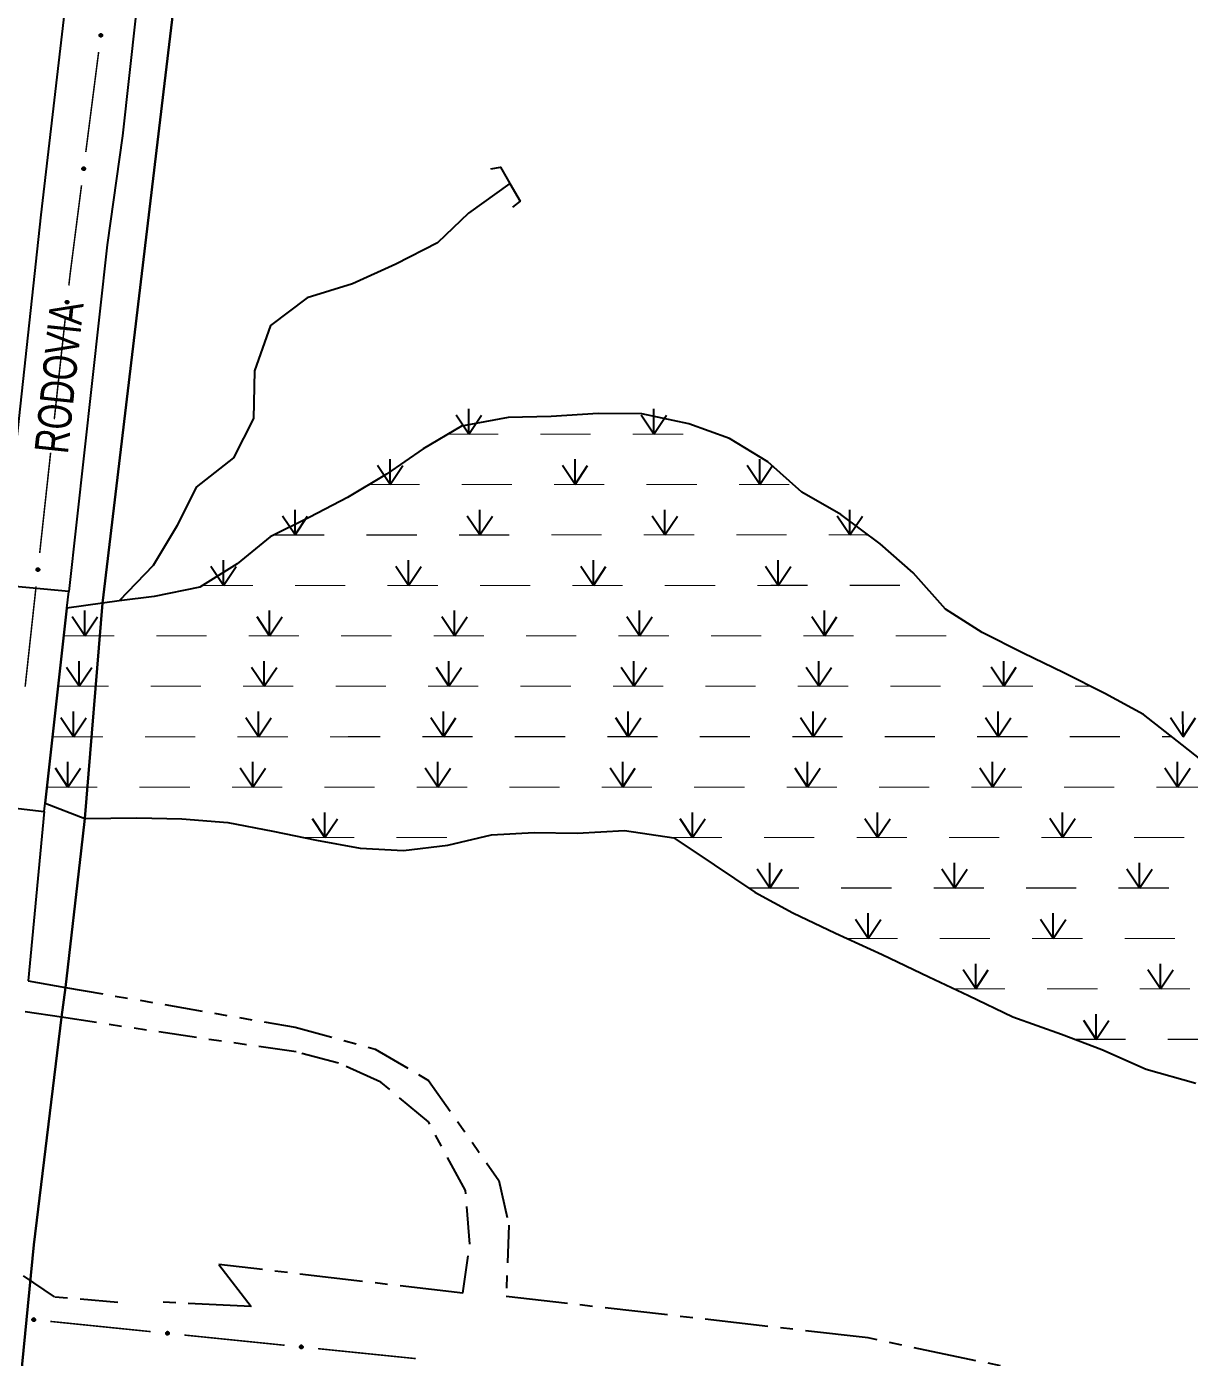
# Model space of a CAD drawing. Extents: x 200604 to 201918, y 4843538 to 4845237.
# Drawn here: x 200835.3 to 200973.6, y 4843894 to 4844052.3 of the extents above; entities that cross this region are included whole.
import ezdxf

# ---------------------------------------------------------------- set-up
doc = ezdxf.new("R2010")
doc.units = 0
doc.header["$LTSCALE"] = 1.5
doc.header["$MEASUREMENT"] = 0
for name, pattern in [('TRACO_00', [10, -10]), ('TRACO_13', [8, 5, -1, 1, -1]), ('TRACO_25', [8, 3, -1, 1, -1, 1, -1])]:
    doc.linetypes.add(name, pattern=pattern)
for name, color, linetype in [('CD_MALHA_LOTES', 7, 'CONTINUOUS'), ('HD-ALAGADO-BREJO', 170, 'CONTINUOUS'), ('HD-CURSO-PERENE', 170, 'CONTINUOUS'), ('RU-QUADRA', 210, 'CONTINUOUS'), ('SV-EIXO-ROD-ESTR', 7, 'CONTINUOUS'), ('SV-EIXO-RUA-N-PAV', 6, 'CONTINUOUS'), ('SV-PONTE-BUEIRO', 251, 'CONTINUOUS'), ('SV-ROD-ESTADUAIS', 20, 'CONTINUOUS'), ('SV-RUA-NAO-PAV', 7, 'CONTINUOUS'), ('SV-TXT-ROD-EST', 7, 'CONTINUOUS')]:
    doc.layers.add(name, color=color, linetype=linetype)
doc.styles.add('ARIAL', font='ARIAL.SHX')

# ---------------------------------------------------------------- blocks, each defined once
blk = doc.blocks.new('*X5')
at = {"layer": 'HD-ALAGADO-BREJO'}
for points in [[(200887.894893, 4844003.849247), (200887.894654, 4844006.849247)], [(200909.894893, 4844003.850998), (200909.894654, 4844006.850998)], [(200887.894893, 4844003.849247), (200886.394714, 4844006.099127)], [(200887.894893, 4844003.849247), (200889.394714, 4844006.099366)], [(200909.894893, 4844003.850998), (200908.394714, 4844006.100878)], [(200909.894893, 4844003.850998), (200911.394714, 4844006.101117)], [(200878.523741, 4843997.84908), (200878.52355, 4844000.84908)], [(200900.523741, 4843997.850483), (200900.52355, 4844000.850483)], [(200922.523741, 4843997.851885), (200922.52355, 4844000.851885)], [(200878.523741, 4843997.84908), (200877.023598, 4844000.098985)], [(200878.523741, 4843997.84908), (200880.023598, 4844000.099176)], [(200900.523741, 4843997.850483), (200899.023598, 4844000.100387)], [(200900.523741, 4843997.850483), (200902.023598, 4844000.100579)], [(200922.523741, 4843997.851885), (200921.023598, 4844000.10179)], [(200922.523741, 4843997.851885), (200924.023598, 4844000.101981)], [(200867.211306, 4843991.84891), (200865.711184, 4843994.098829)], [(200867.211306, 4843991.84891), (200867.211143, 4843994.84891)], [(200867.211306, 4843991.84891), (200868.711184, 4843994.098991)], [(200889.211306, 4843991.850101), (200887.711184, 4843994.10002)], [(200889.211306, 4843991.850101), (200889.211143, 4843994.850101)], [(200889.211306, 4843991.850101), (200890.711184, 4843994.100182)], [(200911.211306, 4843991.851292), (200909.711184, 4843994.10121)], [(200911.211306, 4843991.851292), (200911.211143, 4843994.851292)], [(200911.211306, 4843991.851292), (200912.711184, 4843994.101373)], [(200933.211306, 4843991.852482), (200931.711184, 4843994.102401)], [(200933.211306, 4843991.852482), (200933.211143, 4843994.852482)], [(200933.211306, 4843991.852482), (200934.711184, 4843994.102563)], [(200858.708425, 4843985.84878), (200857.208314, 4843988.098706)], [(200858.708425, 4843985.84878), (200858.708277, 4843988.84878)], [(200858.708425, 4843985.84878), (200860.208314, 4843988.098854)], [(200880.708425, 4843985.849864), (200879.208314, 4843988.099791)], [(200880.708425, 4843985.849864), (200880.708277, 4843988.849864)], [(200880.708425, 4843985.849864), (200882.208314, 4843988.099938)], [(200902.708425, 4843985.850949), (200901.208314, 4843988.100875)], [(200902.708425, 4843985.850949), (200902.708277, 4843988.850949)], [(200902.708425, 4843985.850949), (200904.208314, 4843988.101023)], [(200924.708425, 4843985.852033), (200923.208314, 4843988.101959)], [(200924.708425, 4843985.852033), (200924.708277, 4843988.852033)], [(200924.708425, 4843985.852033), (200926.208314, 4843988.102107)], [(200842.193161, 4843979.848568), (200842.19303, 4843982.848568)], [(200864.193161, 4843979.849532), (200864.19303, 4843982.849532)], [(200886.193161, 4843979.850495), (200886.19303, 4843982.850495)], [(200908.193161, 4843979.851459), (200908.19303, 4843982.851459)], [(200930.193161, 4843979.852422), (200930.19303, 4843982.852422)], [(200842.193161, 4843979.848568), (200840.693063, 4843982.098503)], [(200842.193161, 4843979.848568), (200843.693063, 4843982.098634)], [(200864.193161, 4843979.849532), (200862.693063, 4843982.099466)], [(200864.193161, 4843979.849532), (200865.693063, 4843982.099597)], [(200886.193161, 4843979.850495), (200884.693063, 4843982.100429)], [(200886.193161, 4843979.850495), (200887.693063, 4843982.100561)], [(200908.193161, 4843979.851459), (200906.693063, 4843982.101393)], [(200908.193161, 4843979.851459), (200909.693063, 4843982.101524)], [(200930.193161, 4843979.852422), (200928.693063, 4843982.102356)], [(200930.193161, 4843979.852422), (200931.693063, 4843982.102488)], [(200841.528502, 4843973.848523), (200841.528377, 4843976.848523)], [(200863.528502, 4843973.849438), (200863.528377, 4843976.849438)], [(200885.528502, 4843973.850352), (200885.528377, 4843976.850352)], [(200907.528502, 4843973.851267), (200907.528377, 4843976.851267)], [(200929.528502, 4843973.852181), (200929.528377, 4843976.852181)], [(200951.528502, 4843973.853096), (200951.528377, 4843976.853096)], [(200841.528502, 4843973.848523), (200840.028408, 4843976.098461)], [(200841.528502, 4843973.848523), (200843.028408, 4843976.098585)], [(200863.528502, 4843973.849438), (200862.028408, 4843976.099375)], [(200863.528502, 4843973.849438), (200865.028408, 4843976.0995)], [(200885.528502, 4843973.850352), (200884.028408, 4843976.10029)], [(200885.528502, 4843973.850352), (200887.028408, 4843976.100415)], [(200907.528502, 4843973.851267), (200906.028408, 4843976.101204)], [(200907.528502, 4843973.851267), (200909.028408, 4843976.101329)], [(200929.528502, 4843973.852181), (200928.028408, 4843976.102119)], [(200929.528502, 4843973.852181), (200931.028408, 4843976.102244)], [(200951.528502, 4843973.853096), (200950.028408, 4843976.103034)], [(200951.528502, 4843973.853096), (200953.028408, 4843976.103158)], [(200840.863842, 4843967.84848), (200840.863722, 4843970.84848)], [(200862.863842, 4843967.84936), (200862.863722, 4843970.84936)], [(200884.863842, 4843967.85024), (200884.863722, 4843970.85024)], [(200906.863842, 4843967.851121), (200906.863722, 4843970.851121)], [(200928.863842, 4843967.852001), (200928.863722, 4843970.852001)], [(200950.863842, 4843967.852882), (200950.863722, 4843970.852882)], [(200972.863842, 4843967.853762), (200972.863722, 4843970.853762)], [(200840.863842, 4843967.84848), (200839.363752, 4843970.09842)], [(200840.863842, 4843967.84848), (200842.363752, 4843970.09854)], [(200862.863842, 4843967.84936), (200861.363752, 4843970.0993)], [(200862.863842, 4843967.84936), (200864.363752, 4843970.09942)], [(200884.863842, 4843967.85024), (200883.363752, 4843970.10018)], [(200884.863842, 4843967.85024), (200886.363752, 4843970.1003)], [(200906.863842, 4843967.851121), (200905.363752, 4843970.101061)], [(200906.863842, 4843967.851121), (200908.363752, 4843970.101181)], [(200928.863842, 4843967.852001), (200927.363752, 4843970.101941)], [(200928.863842, 4843967.852001), (200930.363752, 4843970.102061)], [(200950.863842, 4843967.852882), (200949.363752, 4843970.102822)], [(200950.863842, 4843967.852882), (200952.363752, 4843970.102942)], [(200972.863842, 4843967.853762), (200971.363752, 4843970.103702)], [(200972.863842, 4843967.853762), (200974.363752, 4843970.103822)], [(200840.199182, 4843961.848436), (200838.699096, 4843964.098378)], [(200840.199182, 4843961.848436), (200840.199067, 4843964.848436)], [(200840.199182, 4843961.848436), (200841.699096, 4843964.098494)], [(200862.199182, 4843961.849285), (200860.699096, 4843964.099227)], [(200862.199182, 4843961.849285), (200862.199067, 4843964.849285)], [(200862.199182, 4843961.849285), (200863.699096, 4843964.099342)], [(200884.199182, 4843961.850133), (200882.699096, 4843964.100075)], [(200884.199182, 4843961.850133), (200884.199067, 4843964.850133)], [(200884.199182, 4843961.850133), (200885.699096, 4843964.100191)], [(200906.199182, 4843961.850981), (200904.699096, 4843964.100923)], [(200906.199182, 4843961.850981), (200906.199067, 4843964.850981)], [(200906.199182, 4843961.850981), (200907.699096, 4843964.101039)], [(200928.199182, 4843961.851829), (200926.699096, 4843964.101772)], [(200928.199182, 4843961.851829), (200928.199067, 4843964.851829)], [(200928.199182, 4843961.851829), (200929.699096, 4843964.101887)], [(200950.199182, 4843961.852678), (200948.699096, 4843964.10262)], [(200950.199182, 4843961.852678), (200950.199067, 4843964.852678)], [(200950.199182, 4843961.852678), (200951.699096, 4843964.102736)], [(200972.199182, 4843961.853526), (200970.699096, 4843964.103468)], [(200972.199182, 4843961.853526), (200972.199067, 4843964.853526)], [(200972.199182, 4843961.853526), (200973.699096, 4843964.103584)], [(200870.775517, 4843955.848858), (200869.275296, 4843958.098711)], [(200870.775517, 4843955.848858), (200870.775223, 4843958.848858)], [(200870.775517, 4843955.848858), (200872.275296, 4843958.099006)], [(200914.517422, 4843955.849175), (200913.017309, 4843958.0991)], [(200914.517422, 4843955.849175), (200914.517272, 4843958.849175)], [(200914.517422, 4843955.849175), (200916.017309, 4843958.09925)], [(200936.517422, 4843955.850277), (200935.017309, 4843958.100202)], [(200936.517422, 4843955.850277), (200936.517272, 4843958.850277)], [(200936.517422, 4843955.850277), (200938.017309, 4843958.100352)], [(200958.517422, 4843955.851379), (200957.017309, 4843958.101304)], [(200958.517422, 4843955.851379), (200958.517272, 4843958.851379)], [(200958.517422, 4843955.851379), (200960.017309, 4843958.101454)], [(200923.686119, 4843949.849232), (200923.685971, 4843952.849232)], [(200945.686119, 4843949.850319), (200945.685971, 4843952.850319)], [(200967.686119, 4843949.851405), (200967.685971, 4843952.851405)], [(200923.686119, 4843949.849232), (200922.186008, 4843952.099158)], [(200923.686119, 4843949.849232), (200925.186008, 4843952.099306)], [(200945.686119, 4843949.850319), (200944.186008, 4843952.100245)], [(200945.686119, 4843949.850319), (200947.186008, 4843952.100393)], [(200967.686119, 4843949.851405), (200966.186008, 4843952.101331)], [(200967.686119, 4843949.851405), (200969.186008, 4843952.10148)], [(200935.416014, 4843943.849313), (200935.415869, 4843946.849313)], [(200957.416014, 4843943.850372), (200957.415869, 4843946.850372)], [(200935.416014, 4843943.849313), (200933.915905, 4843946.099241)], [(200935.416014, 4843943.849313), (200936.915905, 4843946.099386)], [(200957.416014, 4843943.850372), (200955.915905, 4843946.1003)], [(200957.416014, 4843943.850372), (200958.915905, 4843946.100444)], [(200948.199038, 4843937.849398), (200946.698939, 4843940.099332)], [(200948.199038, 4843937.849398), (200948.198906, 4843940.849398)], [(200948.199038, 4843937.849398), (200949.698939, 4843940.099463)], [(200970.199037, 4843937.850363), (200968.698939, 4843940.100297)], [(200970.199037, 4843937.850363), (200970.198906, 4843940.850363)], [(200970.199037, 4843937.850363), (200971.698939, 4843940.100429)], [(200962.549338, 4843931.849516), (200961.049233, 4843934.099445)], [(200962.549338, 4843931.849516), (200962.549197, 4843934.849516)], [(200962.549338, 4843931.849516), (200964.049233, 4843934.099586)]]:
    blk.add_lwpolyline(points, dxfattribs=at)
at = {"layer": 'HD-ALAGADO-BREJO', "const_width": 0.13}
for points in [[(200885.394893, 4844003.849048), (200886.394893, 4844003.849127)], [(200886.394893, 4844003.849127), (200891.394893, 4844003.849525)], [(200896.394893, 4844003.849923), (200902.394893, 4844003.850401)], [(200907.394893, 4844003.850799), (200908.394893, 4844003.850878)], [(200908.394893, 4844003.850878), (200913.394893, 4844003.851276)], [(200876.023741, 4843997.848921), (200877.023741, 4843997.848985)], [(200877.023741, 4843997.848985), (200882.023741, 4843997.849304)], [(200887.023741, 4843997.849622), (200893.023741, 4843997.850005)], [(200898.023741, 4843997.850324), (200899.023741, 4843997.850387)], [(200899.023741, 4843997.850387), (200904.023741, 4843997.850706)], [(200909.023741, 4843997.851025), (200915.023741, 4843997.851407)], [(200920.023741, 4843997.851726), (200921.023741, 4843997.85179)], [(200921.023741, 4843997.85179), (200926.023741, 4843997.852108)], [(200864.711306, 4843991.848775), (200865.711306, 4843991.848829)], [(200865.711306, 4843991.848829), (200870.711306, 4843991.8491)], [(200875.711306, 4843991.84937), (200881.711306, 4843991.849695)], [(200886.711306, 4843991.849966), (200887.711306, 4843991.85002)], [(200887.711306, 4843991.85002), (200892.711306, 4843991.85029)], [(200897.711306, 4843991.850561), (200903.711306, 4843991.850886)], [(200908.711306, 4843991.851156), (200909.711306, 4843991.85121)], [(200909.711306, 4843991.85121), (200914.711306, 4843991.851481)], [(200919.711306, 4843991.851752), (200925.711306, 4843991.852076)], [(200930.711306, 4843991.852347), (200931.711306, 4843991.852401)], [(200931.711306, 4843991.852401), (200934.711306, 4843991.852563)], [(200934.711306, 4843991.852563), (200935.413005, 4843991.849482)], [(200856.208425, 4843985.848657), (200857.208425, 4843985.848706)], [(200857.208425, 4843985.848706), (200862.208425, 4843985.848953)], [(200867.208425, 4843985.849199), (200873.208425, 4843985.849495)], [(200878.208425, 4843985.849741), (200879.208425, 4843985.849791)], [(200879.208425, 4843985.849791), (200884.208425, 4843985.850037)], [(200889.208425, 4843985.850283), (200895.208425, 4843985.850579)], [(200900.208425, 4843985.850825), (200901.208425, 4843985.850875)], [(200901.208425, 4843985.850875), (200906.208425, 4843985.851121)], [(200911.208425, 4843985.851368), (200917.208425, 4843985.851663)], [(200922.208425, 4843985.85191), (200923.208425, 4843985.851959)], [(200923.208425, 4843985.851959), (200928.208425, 4843985.852205)], [(200933.208425, 4843985.852452), (200939.208425, 4843985.852748)], [(200839.693161, 4843979.848459), (200840.693161, 4843979.848503)], [(200840.693161, 4843979.848503), (200845.693161, 4843979.848722)], [(200850.693161, 4843979.848941), (200856.693161, 4843979.849203)], [(200861.693161, 4843979.849422), (200862.693161, 4843979.849466)], [(200862.693161, 4843979.849466), (200867.693161, 4843979.849685)], [(200872.693161, 4843979.849904), (200878.693161, 4843979.850167)], [(200883.693161, 4843979.850386), (200884.693161, 4843979.850429)], [(200884.693161, 4843979.850429), (200889.693161, 4843979.850648)], [(200894.693161, 4843979.850867), (200900.693161, 4843979.85113)], [(200905.693161, 4843979.851349), (200906.693161, 4843979.851393)], [(200906.693161, 4843979.851393), (200911.693161, 4843979.851612)], [(200916.693161, 4843979.851831), (200922.693161, 4843979.852094)], [(200927.693161, 4843979.852313), (200928.693161, 4843979.852356)], [(200928.693161, 4843979.852356), (200933.693161, 4843979.852575)], [(200938.693161, 4843979.852794), (200944.693161, 4843979.853057)], [(200949.693161, 4843979.853276), (200949.721397, 4843979.849559)], [(200839.028502, 4843973.848419), (200840.028502, 4843973.848461)], [(200840.028502, 4843973.848461), (200845.028502, 4843973.848669)], [(200850.028502, 4843973.848876), (200856.028502, 4843973.849126)], [(200861.028502, 4843973.849334), (200862.028502, 4843973.849375)], [(200862.028502, 4843973.849375), (200867.028502, 4843973.849583)], [(200872.028502, 4843973.849791), (200878.028502, 4843973.85004)], [(200883.028502, 4843973.850248), (200884.028502, 4843973.85029)], [(200884.028502, 4843973.85029), (200889.028502, 4843973.850498)], [(200894.028502, 4843973.850706), (200900.028502, 4843973.850955)], [(200905.028502, 4843973.851163), (200906.028502, 4843973.851204)], [(200906.028502, 4843973.851204), (200911.028502, 4843973.851412)], [(200916.028502, 4843973.85162), (200922.028502, 4843973.85187)], [(200927.028502, 4843973.852077), (200928.028502, 4843973.852119)], [(200928.028502, 4843973.852119), (200933.028502, 4843973.852327)], [(200938.028502, 4843973.852535), (200944.028502, 4843973.852784)], [(200949.028502, 4843973.852992), (200950.028502, 4843973.853034)], [(200950.028502, 4843973.853034), (200955.028502, 4843973.853241)], [(200960.028502, 4843973.853449), (200961.028502, 4843973.853491)], [(200961.028502, 4843973.853491), (200961.870705, 4843973.849648)], [(200838.363842, 4843967.84838), (200839.363842, 4843967.84842)], [(200839.363842, 4843967.84842), (200844.363842, 4843967.84862)], [(200849.363842, 4843967.84882), (200855.363842, 4843967.84906)], [(200860.363842, 4843967.84926), (200861.363842, 4843967.8493)], [(200861.363842, 4843967.8493), (200866.363842, 4843967.8495)], [(200871.363842, 4843967.8497), (200877.363842, 4843967.84994)], [(200882.363842, 4843967.85014), (200883.363842, 4843967.85018)], [(200883.363842, 4843967.85018), (200888.363842, 4843967.85038)], [(200893.363842, 4843967.850581), (200899.363842, 4843967.850821)], [(200904.363842, 4843967.851021), (200905.363842, 4843967.851061)], [(200905.363842, 4843967.851061), (200910.363842, 4843967.851261)], [(200915.363842, 4843967.851461), (200921.363842, 4843967.851701)], [(200926.363842, 4843967.851901), (200927.363842, 4843967.851941)], [(200927.363842, 4843967.851941), (200932.363842, 4843967.852141)], [(200937.363842, 4843967.852341), (200943.363842, 4843967.852581)], [(200948.363842, 4843967.852782), (200949.363842, 4843967.852822)], [(200949.363842, 4843967.852822), (200954.363842, 4843967.853022)], [(200959.363842, 4843967.853222), (200965.363842, 4843967.853462)], [(200970.363842, 4843967.853662), (200971.363842, 4843967.853702)], [(200971.363842, 4843967.853702), (200971.56721, 4843967.849712)], [(200837.699182, 4843961.84834), (200838.699182, 4843961.848378)], [(200838.699182, 4843961.848378), (200843.699182, 4843961.848571)], [(200848.699182, 4843961.848764), (200854.699182, 4843961.848995)], [(200859.699182, 4843961.849188), (200860.699182, 4843961.849227)], [(200860.699182, 4843961.849227), (200865.699182, 4843961.84942)], [(200870.699182, 4843961.849612), (200876.699182, 4843961.849844)], [(200881.699182, 4843961.850036), (200882.699182, 4843961.850075)], [(200882.699182, 4843961.850075), (200887.699182, 4843961.850268)], [(200892.699182, 4843961.850461), (200898.699182, 4843961.850692)], [(200903.699182, 4843961.850885), (200904.699182, 4843961.850923)], [(200904.699182, 4843961.850923), (200909.699182, 4843961.851116)], [(200914.699182, 4843961.851309), (200920.699182, 4843961.85154)], [(200925.699182, 4843961.851733), (200926.699182, 4843961.851772)], [(200926.699182, 4843961.851772), (200931.699182, 4843961.851964)], [(200936.699182, 4843961.852157), (200942.699182, 4843961.852389)], [(200947.699182, 4843961.852581), (200948.699182, 4843961.85262)], [(200948.699182, 4843961.85262), (200953.699182, 4843961.852813)], [(200958.699182, 4843961.853005), (200964.699182, 4843961.853237)], [(200969.699182, 4843961.85343), (200970.699182, 4843961.853468)], [(200970.699182, 4843961.853468), (200975.699182, 4843961.853661)], [(200868.275517, 4843955.848613), (200869.275517, 4843955.848711)], [(200869.275517, 4843955.848711), (200874.275517, 4843955.849202)], [(200879.275517, 4843955.849693), (200885.275517, 4843955.850283)], [(200912.017422, 4843955.84905), (200913.017422, 4843955.8491)], [(200913.017422, 4843955.8491), (200918.017422, 4843955.849351)], [(200923.017422, 4843955.849601), (200929.017422, 4843955.849902)], [(200934.017422, 4843955.850152), (200935.017422, 4843955.850202)], [(200935.017422, 4843955.850202), (200940.017422, 4843955.850453)], [(200945.017422, 4843955.850703), (200951.017422, 4843955.851004)], [(200956.017422, 4843955.851254), (200957.017422, 4843955.851304)], [(200957.017422, 4843955.851304), (200962.017422, 4843955.851555)], [(200967.017422, 4843955.851805), (200973.017422, 4843955.852106)], [(200921.186119, 4843949.849109), (200922.186119, 4843949.849158)], [(200922.186119, 4843949.849158), (200927.186119, 4843949.849405)], [(200932.186119, 4843949.849652), (200938.186119, 4843949.849948)], [(200943.186119, 4843949.850195), (200944.186119, 4843949.850245)], [(200944.186119, 4843949.850245), (200949.186119, 4843949.850492)], [(200954.186119, 4843949.850739), (200960.186119, 4843949.851035)], [(200965.186119, 4843949.851282), (200966.186119, 4843949.851331)], [(200966.186119, 4843949.851331), (200971.186119, 4843949.851578)], [(200932.916014, 4843943.849193), (200933.916014, 4843943.849241)], [(200933.916014, 4843943.849241), (200938.916014, 4843943.849482)], [(200943.916014, 4843943.849722), (200949.916014, 4843943.850011)], [(200954.916014, 4843943.850252), (200955.916014, 4843943.8503)], [(200955.916014, 4843943.8503), (200960.916014, 4843943.85054)], [(200965.916014, 4843943.850781), (200971.916013, 4843943.85107)], [(200945.699038, 4843937.849288), (200946.699038, 4843937.849332)], [(200946.699038, 4843937.849332), (200951.699038, 4843937.849551)], [(200956.699038, 4843937.849771), (200962.699037, 4843937.850034)], [(200967.699037, 4843937.850253), (200968.699037, 4843937.850297)], [(200968.699037, 4843937.850297), (200973.699037, 4843937.850516)], [(200960.049338, 4843931.849398), (200961.049338, 4843931.849445)], [(200961.049338, 4843931.849445), (200966.049338, 4843931.84968)], [(200971.049338, 4843931.849915), (200977.049338, 4843931.850197)]]:
    blk.add_lwpolyline(points, dxfattribs=at)

msp = doc.modelspace()

# ---------------------------------------------------------------- linework, layer by layer
at = {"layer": 'CD_MALHA_LOTES', "linetype": 'Continuous', "flags": 128}
msp.add_lwpolyline([(200834.38, 4843889.58), (200836.13, 4843907.41), (200839.42, 4843934.47), (200839.9, 4843938.03), (200841.76, 4843954.26), (200842.2, 4843958.14), (200844.29, 4843983.75), (200851.7, 4844045.56), (200853.95, 4844064.48), (200856.65, 4844078.33), (200859.46, 4844088.46), (200863.7, 4844101.3), (200872.73, 4844122.21), (200873.89, 4844124.74), (200884.66, 4844148.09), (200899.09, 4844180.7), (200918.84, 4844223.87)], dxfattribs=at)
at = {"layer": 'HD-ALAGADO-BREJO', "linetype": 'TRACO_00'}
msp.add_polyline3d([(200976.73, 4843963.76, 2.18), (200972.78, 4843966.9, 2.18), (200968.17, 4843970.51, 2.18), (200963.55, 4843973.01, 2.18), (200958.67, 4843975.45, 2.18), (200953.83, 4843977.77, 2.18), (200948.95, 4843980.24, 2.18), (200944.62, 4843983.02, 2.18), (200940.75, 4843987.34, 2.18), (200936.84, 4843990.78, 2.18), (200932.17, 4843994.28, 2.18), (200927.51, 4843996.93, 2.18), (200923.47, 4844000.55, 2.18), (200918.92, 4844003.33, 2.18), (200914.07, 4844005.08, 2.18), (200908.46, 4844006.24, 2.18), (200903.29, 4844006.28, 2.18), (200897.68, 4844005.95, 2.18), (200892.58, 4844005.81, 2.18), (200887, 4844004.81, 2.18), (200882.44, 4844002.08, 2.18), (200878.08, 4843999.08, 2.18), (200873.47, 4843996.32, 2.18), (200868.97, 4843993.96, 2.18), (200864.27, 4843991.63, 2.18), (200860.33, 4843988.42, 2.18), (200855.89, 4843985.65, 2.18), (200850.46, 4843984.53, 2.18), (200846.27, 4843984.02, 2.18), (200844.29, 4843983.75, 2.18), (200840.06, 4843983.16, 2.18), (200837.49, 4843959.96, 2.18), (200842.2, 4843958.14, 2.18), (200848.38, 4843958.19, 2.18), (200853.76, 4843958.08, 2.18), (200859.23, 4843957.66, 2.18), (200864.59, 4843956.62, 2.18), (200869.75, 4843955.54, 2.18), (200874.98, 4843954.58, 2.18), (200880.12, 4843954.32, 2.18), (200885.4, 4843954.94, 2.18), (200890.6, 4843956.18, 2.18), (200895.68, 4843956.45, 2.18), (200900.79, 4843956.37, 2.18), (200906.43, 4843956.68, 2.18), (200912.28, 4843955.81, 2.18), (200917.1, 4843952.61, 2.18), (200921.91, 4843949.36, 2.18), (200926.45, 4843946.89, 2.18), (200931.5, 4843944.5, 2.18), (200937.07, 4843941.94, 2.18), (200942.61, 4843939.28, 2.18), (200947.36, 4843937.08, 2.18), (200952.63, 4843934.52, 2.18), (200958.42, 4843932.48, 2.18), (200963.2, 4843930.63, 2.18), (200968.49, 4843928.29, 2.18), (200974.4, 4843926.62, 2.18)], dxfattribs=at)
at = {"layer": 'HD-CURSO-PERENE', "linetype": 'Continuous'}
msp.add_polyline3d([(200892.77, 4844033.65, 2.24), (200887.86, 4844030.11, 2.24), (200884.15, 4844026.6, 2.23), (200879.2, 4844024.08, 2.23), (200874.06, 4844021.71, 2.23), (200868.64, 4844020.04, 2.23), (200864.28, 4844016.77, 2.23), (200862.38, 4844011.39, 2.23), (200862.29, 4844005.69, 2.23), (200859.89, 4844001.02, 2.23), (200855.44, 4843997.54, 2.23), (200853.2, 4843992.98, 2.23), (200850.35, 4843988.23, 2.22), (200846.27, 4843984.02, 2.22)], dxfattribs=at)
at = {"layer": 'RU-QUADRA', "linetype": 'Continuous', "flags": 128}
msp.add_lwpolyline([(200920.36, 4844223.94), (200918.84, 4844223.87), (200899.09, 4844180.7), (200891.2, 4844162.64), (200889.36, 4844158.41), (200884.66, 4844148.09), (200879.5, 4844136.9), (200876.32, 4844130.01), (200873.89, 4844124.74), (200872.73, 4844122.21), (200863.7, 4844101.3), (200859.46, 4844088.46), (200856.65, 4844078.33), (200853.95, 4844064.48), (200851.7, 4844045.56), (200844.29, 4843983.75), (200842.2, 4843958.14), (200841.76, 4843954.26), (200839.9, 4843938.03), (200839.42, 4843934.47), (200836.13, 4843907.41), (200834.38, 4843889.58)], dxfattribs=at)
at = {"layer": 'SV-EIXO-ROD-ESTR'}
for points in [[(200844.227588, 4844051.413204), (200844.25803, 4844051.374924), (200844.276365, 4844051.3358), (200844.282266, 4844051.298767), (200844.278947, 4844051.264682), (200844.271624, 4844051.230194), (200844.25657, 4844051.197051), (200844.231713, 4844051.163968), (200844.193528, 4844051.133161), (200844.152214, 4844051.117012), (200844.116217, 4844051.109285), (200844.080476, 4844051.110699), (200844.047091, 4844051.118374), (200844.013182, 4844051.135151), (200843.979901, 4844051.160668), (200843.949853, 4844051.199814), (200843.932141, 4844051.238294), (200843.927374, 4844051.274264), (200843.929023, 4844051.310187), (200843.936921, 4844051.345307), (200843.951886, 4844051.377755), (200843.977639, 4844051.411217), (200844.016669, 4844051.440363), (200844.054846, 4844051.458467), (200844.09074, 4844051.463738), (200844.12607, 4844051.461318), (200844.16075, 4844051.454394), (200844.194696, 4844051.440647), (200844.227588, 4844051.413204)], [(200842.189461, 4844035.543546), (200842.219903, 4844035.505267), (200842.238238, 4844035.466142), (200842.244139, 4844035.429109), (200842.24082, 4844035.395024), (200842.233497, 4844035.360536), (200842.218443, 4844035.327394), (200842.193586, 4844035.29431), (200842.155401, 4844035.263504), (200842.114087, 4844035.247355), (200842.078089, 4844035.239627), (200842.042348, 4844035.241042), (200842.008964, 4844035.248717), (200841.975055, 4844035.265493), (200841.941774, 4844035.29101), (200841.911726, 4844035.330157), (200841.894013, 4844035.368636), (200841.889247, 4844035.404607), (200841.890896, 4844035.440529), (200841.898794, 4844035.475649), (200841.913759, 4844035.508097), (200841.939512, 4844035.541559), (200841.978542, 4844035.570705), (200842.016719, 4844035.588809), (200842.052613, 4844035.59408), (200842.087943, 4844035.59166), (200842.122623, 4844035.584736), (200842.156569, 4844035.57099), (200842.189461, 4844035.543546)], [(200840.208183, 4844019.669272), (200840.239354, 4844019.631584), (200840.258438, 4844019.59282), (200840.265049, 4844019.555906), (200840.262386, 4844019.521764), (200840.255727, 4844019.487142), (200840.241312, 4844019.453716), (200840.217096, 4844019.420161), (200840.17951, 4844019.388627), (200840.138514, 4844019.371687), (200840.102671, 4844019.363269), (200840.06691, 4844019.363996), (200840.033384, 4844019.371029), (200839.999159, 4844019.38715), (200839.965394, 4844019.412023), (200839.934599, 4844019.450585), (200839.916151, 4844019.488718), (200839.910694, 4844019.52459), (200839.911652, 4844019.560537), (200839.918874, 4844019.595802), (200839.933213, 4844019.628532), (200839.958318, 4844019.662483), (200839.996781, 4844019.692373), (200840.034603, 4844019.711208), (200840.070389, 4844019.717167), (200840.105759, 4844019.715426), (200840.140566, 4844019.70917), (200840.174769, 4844019.696078), (200840.208183, 4844019.669272)], [(200838.475355, 4844003.763383), (200838.506527, 4844003.725695), (200838.525611, 4844003.68693), (200838.532222, 4844003.650017), (200838.529559, 4844003.615875), (200838.5229, 4844003.581252), (200838.508485, 4844003.547827), (200838.484268, 4844003.514272), (200838.446682, 4844003.482737), (200838.405686, 4844003.465798), (200838.369844, 4844003.45738), (200838.334082, 4844003.458107), (200838.300557, 4844003.46514), (200838.266331, 4844003.481261), (200838.232567, 4844003.506134), (200838.201772, 4844003.544696), (200838.183323, 4844003.582828), (200838.177866, 4844003.6187), (200838.178825, 4844003.654648), (200838.186047, 4844003.689913), (200838.200386, 4844003.722643), (200838.22549, 4844003.756594), (200838.263954, 4844003.786484), (200838.301776, 4844003.805318), (200838.337562, 4844003.811278), (200838.372931, 4844003.809537), (200838.407738, 4844003.803281), (200838.441942, 4844003.790189), (200838.475355, 4844003.763383)], [(200836.742528, 4843987.857494), (200836.773699, 4843987.819806), (200836.792783, 4843987.781041), (200836.799394, 4843987.744128), (200836.796731, 4843987.709986), (200836.790072, 4843987.675363), (200836.775657, 4843987.641938), (200836.751441, 4843987.608383), (200836.713855, 4843987.576848), (200836.672859, 4843987.559909), (200836.637016, 4843987.551491), (200836.601255, 4843987.552218), (200836.567729, 4843987.55925), (200836.533504, 4843987.575372), (200836.499739, 4843987.600245), (200836.468944, 4843987.638807), (200836.450496, 4843987.676939), (200836.445038, 4843987.712811), (200836.445997, 4843987.748759), (200836.453219, 4843987.784024), (200836.467558, 4843987.816754), (200836.492663, 4843987.850705), (200836.531126, 4843987.880595), (200836.568948, 4843987.899429), (200836.604734, 4843987.905389), (200836.640104, 4843987.903648), (200836.674911, 4843987.897391), (200836.709114, 4843987.8843), (200836.742528, 4843987.857494)]]:
    msp.add_lwpolyline(points, close=True, dxfattribs=at)
for points in [[(200843.936921, 4844051.345307), (200843.932141, 4844051.238294)], [(200843.944481, 4844051.357145), (200843.941329, 4844051.22548)], [(200843.951886, 4844051.377755), (200843.949853, 4844051.199814)], [(200843.966421, 4844051.388721), (200843.965405, 4844051.187995)], [(200843.977639, 4844051.411217), (200843.979901, 4844051.160668)], [(200843.998182, 4844051.421787), (200843.996422, 4844051.150994)], [(200844.016669, 4844051.440363), (200844.013182, 4844051.135151)], [(200844.034488, 4844051.44739), (200844.029699, 4844051.131587)], [(200844.054846, 4844051.458467), (200844.047091, 4844051.118374)], [(200844.071588, 4844051.457758), (200844.06367, 4844051.117594)], [(200844.09074, 4844051.463738), (200844.080476, 4844051.110699)], [(200844.107646, 4844051.460006), (200844.095978, 4844051.112069)], [(200844.12607, 4844051.461318), (200844.116217, 4844051.109285)], [(200844.144014, 4844051.453959), (200844.136618, 4844051.117856)], [(200844.16075, 4844051.454394), (200844.152214, 4844051.117012)], [(200844.17698, 4844051.442847), (200844.173892, 4844051.129577)], [(200844.194696, 4844051.440647), (200844.193528, 4844051.133161)], [(200844.209251, 4844051.426321), (200844.211204, 4844051.1523)], [(200844.227588, 4844051.413204), (200844.231713, 4844051.163968)], [(200844.243323, 4844051.391679), (200844.244666, 4844051.187899)], [(200844.25803, 4844051.374924), (200844.25657, 4844051.197051)], [(200844.268578, 4844051.352667), (200844.264246, 4844051.222529)], [(200844.276365, 4844051.3358), (200844.271624, 4844051.230194)], [(200841.898794, 4844035.475649), (200841.894013, 4844035.368636)], [(200841.906354, 4844035.487488), (200841.903202, 4844035.355822)], [(200841.913759, 4844035.508097), (200841.911726, 4844035.330157)], [(200841.928294, 4844035.519063), (200841.927278, 4844035.318337)], [(200841.939512, 4844035.541559), (200841.941774, 4844035.29101)], [(200841.960055, 4844035.552129), (200841.958295, 4844035.281336)], [(200841.978542, 4844035.570705), (200841.975055, 4844035.265493)], [(200841.996361, 4844035.577732), (200841.991571, 4844035.261929)], [(200842.016719, 4844035.588809), (200842.008964, 4844035.248717)], [(200842.033461, 4844035.5881), (200842.025543, 4844035.247936)], [(200842.052613, 4844035.59408), (200842.042348, 4844035.241042)], [(200842.069519, 4844035.590348), (200842.057851, 4844035.242411)], [(200842.087943, 4844035.59166), (200842.078089, 4844035.239627)], [(200842.105887, 4844035.584302), (200842.098491, 4844035.248198)], [(200842.122623, 4844035.584736), (200842.114087, 4844035.247355)], [(200842.138853, 4844035.573189), (200842.135765, 4844035.25992)], [(200842.156569, 4844035.57099), (200842.155401, 4844035.263504)], [(200842.171124, 4844035.556663), (200842.173076, 4844035.282642)], [(200842.189461, 4844035.543546), (200842.193586, 4844035.29431)], [(200842.205195, 4844035.522021), (200842.206539, 4844035.318241)], [(200842.219903, 4844035.505267), (200842.218443, 4844035.327394)], [(200842.230451, 4844035.483009), (200842.226119, 4844035.352871)], [(200842.238238, 4844035.466142), (200842.233497, 4844035.360536)], [(200839.918874, 4844019.595802), (200839.916151, 4844019.488718)], [(200839.926205, 4844019.607784), (200839.925583, 4844019.476083)], [(200839.933213, 4844019.628532), (200839.934599, 4844019.450585)], [(200839.947534, 4844019.639775), (200839.950375, 4844019.439067)], [(200839.958318, 4844019.662483), (200839.965394, 4844019.412023)], [(200839.978654, 4844019.673445), (200839.982098, 4844019.402669)], [(200839.996781, 4844019.692373), (200839.999159, 4844019.38715)], [(200840.014461, 4844019.699741), (200840.015741, 4844019.383905)], [(200840.034603, 4844019.711208), (200840.033384, 4844019.371029)], [(200840.051356, 4844019.71082), (200840.049975, 4844019.370567)], [(200840.070389, 4844019.717167), (200840.06691, 4844019.363996)], [(200840.087364, 4844019.713761), (200840.082383, 4844019.365664)], [(200840.105759, 4844019.715426), (200840.102671, 4844019.363269)], [(200840.123841, 4844019.708414), (200840.122904, 4844019.37223)], [(200840.140566, 4844019.70917), (200840.138514, 4844019.371687)], [(200840.157015, 4844019.697937), (200840.159946, 4844019.384666)], [(200840.174769, 4844019.696078), (200840.17951, 4844019.388627)], [(200840.189597, 4844019.682034), (200840.196814, 4844019.408101)], [(200840.208183, 4844019.669272), (200840.217096, 4844019.420161)], [(200840.224328, 4844019.648053), (200840.229586, 4844019.444336)], [(200840.239354, 4844019.631584), (200840.241312, 4844019.453716)], [(200840.250329, 4844019.609533), (200840.248498, 4844019.479336)], [(200840.258438, 4844019.59282), (200840.255727, 4844019.487142)], [(200838.186047, 4844003.689913), (200838.183323, 4844003.582828)], [(200838.193378, 4844003.701895), (200838.192756, 4844003.570193)], [(200838.200386, 4844003.722643), (200838.201772, 4844003.544696)], [(200838.214707, 4844003.733886), (200838.217548, 4844003.533178)], [(200838.22549, 4844003.756594), (200838.232567, 4844003.506134)], [(200838.245827, 4844003.767556), (200838.24927, 4844003.496779)], [(200838.263954, 4844003.786484), (200838.266331, 4844003.481261)], [(200838.281634, 4844003.793852), (200838.282913, 4844003.478016)], [(200838.301776, 4844003.805318), (200838.300557, 4844003.46514)], [(200838.318528, 4844003.804931), (200838.317148, 4844003.464678)], [(200838.337562, 4844003.811278), (200838.334082, 4844003.458107)], [(200838.354536, 4844003.807872), (200838.349556, 4844003.459775)], [(200838.372931, 4844003.809537), (200838.369844, 4844003.45738)], [(200838.391014, 4844003.802525), (200838.390077, 4844003.466341)], [(200838.407738, 4844003.803281), (200838.405686, 4844003.465798)], [(200838.424187, 4844003.792048), (200838.427119, 4844003.478777)], [(200838.441942, 4844003.790189), (200838.446682, 4844003.482737)], [(200838.45677, 4844003.776145), (200838.463987, 4844003.502212)], [(200838.475355, 4844003.763383), (200838.484268, 4844003.514272)], [(200838.4915, 4844003.742164), (200838.496759, 4844003.538447)], [(200838.506527, 4844003.725695), (200838.508485, 4844003.547827)], [(200838.517501, 4844003.703644), (200838.51567, 4844003.573447)], [(200838.525611, 4844003.68693), (200838.5229, 4844003.581252)], [(200836.453219, 4843987.784024), (200836.450496, 4843987.676939)], [(200836.46055, 4843987.796006), (200836.459928, 4843987.664304)], [(200836.467558, 4843987.816754), (200836.468944, 4843987.638807)], [(200836.481879, 4843987.827997), (200836.48472, 4843987.627289)], [(200836.492663, 4843987.850705), (200836.499739, 4843987.600245)], [(200836.512999, 4843987.861667), (200836.516443, 4843987.59089)], [(200836.531126, 4843987.880595), (200836.533504, 4843987.575372)], [(200836.548806, 4843987.887963), (200836.550086, 4843987.572127)], [(200836.568948, 4843987.899429), (200836.567729, 4843987.55925)], [(200836.585701, 4843987.899042), (200836.58432, 4843987.558789)], [(200836.604734, 4843987.905389), (200836.601255, 4843987.552218)], [(200836.621709, 4843987.901982), (200836.616728, 4843987.553886)], [(200836.640104, 4843987.903648), (200836.637016, 4843987.551491)], [(200836.658186, 4843987.896636), (200836.657249, 4843987.560452)], [(200836.674911, 4843987.897391), (200836.672859, 4843987.559909)], [(200836.69136, 4843987.886159), (200836.694291, 4843987.572888)], [(200836.709114, 4843987.8843), (200836.713855, 4843987.576848)], [(200836.723942, 4843987.870256), (200836.731159, 4843987.596323)], [(200836.742528, 4843987.857494), (200836.751441, 4843987.608383)], [(200836.758673, 4843987.836275), (200836.763931, 4843987.632558)], [(200836.773699, 4843987.819806), (200836.775657, 4843987.641938)], [(200836.784674, 4843987.797755), (200836.782843, 4843987.667558)], [(200836.792783, 4843987.781041), (200836.790072, 4843987.675363)]]:
    msp.add_lwpolyline(points, dxfattribs=at)
at = {"layer": 'SV-EIXO-ROD-ESTR', "const_width": 0.18}
for points in [[(200843.845336, 4844049.301009), (200842.316741, 4844037.398766)], [(200841.807209, 4844033.431351), (200840.533379, 4844023.512815)], [(200840.42, 4844022.63), (200840.299792, 4844021.526595)], [(200840.533379, 4844023.512815), (200840.42, 4844022.63)], [(200839.866585, 4844017.550122), (200838.566965, 4844005.620706)], [(200838.133758, 4844001.644233), (200836.834137, 4843989.714816)], [(200836.40093, 4843985.738344), (200835.10131, 4843973.808927)]]:
    msp.add_lwpolyline(points, dxfattribs=at)
at = {"layer": 'SV-EIXO-RUA-N-PAV'}
for points in [[(200836.251632, 4843898.372968), (200836.214166, 4843898.341531), (200836.175537, 4843898.322173), (200836.138672, 4843898.3153), (200836.104511, 4843898.317722), (200836.069843, 4843898.324135), (200836.036316, 4843898.338313), (200836.00259, 4843898.362291), (200835.97079, 4843898.399653), (200835.953561, 4843898.440528), (200835.944889, 4843898.47631), (200835.945363, 4843898.512076), (200835.952158, 4843898.54565), (200835.968037, 4843898.579989), (200835.99267, 4843898.613929), (200836.031013, 4843898.644996), (200836.069014, 4843898.663714), (200836.104846, 4843898.669425), (200836.1408, 4843898.668721), (200836.176115, 4843898.661749), (200836.208946, 4843898.647642), (200836.243073, 4843898.622779), (200836.273235, 4843898.584528), (200836.292337, 4843898.54684), (200836.29855, 4843898.511097), (200836.297059, 4843898.475716), (200836.29105, 4843898.440866), (200836.278201, 4843898.406571), (200836.251632, 4843898.372968)], [(200852.169393, 4843896.752825), (200852.131927, 4843896.721387), (200852.093299, 4843896.702029), (200852.056433, 4843896.695157), (200852.022273, 4843896.697578), (200851.987604, 4843896.703992), (200851.954077, 4843896.718169), (200851.920352, 4843896.742148), (200851.888552, 4843896.77951), (200851.871322, 4843896.820384), (200851.862651, 4843896.856166), (200851.863125, 4843896.891932), (200851.86992, 4843896.925507), (200851.885798, 4843896.959845), (200851.910432, 4843896.993785), (200851.948775, 4843897.024853), (200851.986775, 4843897.043571), (200852.022608, 4843897.049282), (200852.058561, 4843897.048578), (200852.093877, 4843897.041606), (200852.126707, 4843897.027499), (200852.160835, 4843897.002635), (200852.190997, 4843896.964385), (200852.210099, 4843896.926697), (200852.216311, 4843896.890954), (200852.214821, 4843896.855573), (200852.208811, 4843896.820722), (200852.195962, 4843896.786427), (200852.169393, 4843896.752825)], [(200868.087155, 4843895.132681), (200868.049689, 4843895.101243), (200868.01106, 4843895.081885), (200867.974195, 4843895.075013), (200867.940035, 4843895.077434), (200867.905366, 4843895.083848), (200867.871839, 4843895.098026), (200867.838114, 4843895.122004), (200867.806314, 4843895.159366), (200867.789084, 4843895.200241), (200867.780413, 4843895.236023), (200867.780887, 4843895.271789), (200867.787681, 4843895.305363), (200867.80356, 4843895.339702), (200867.828193, 4843895.373642), (200867.866536, 4843895.404709), (200867.904537, 4843895.423427), (200867.940369, 4843895.429138), (200867.976323, 4843895.428434), (200868.011638, 4843895.421462), (200868.044469, 4843895.407355), (200868.078596, 4843895.382492), (200868.108758, 4843895.344241), (200868.12786, 4843895.306553), (200868.134073, 4843895.27081), (200868.132583, 4843895.235429), (200868.126573, 4843895.200579), (200868.113724, 4843895.166284), (200868.087155, 4843895.132681)]]:
    msp.add_lwpolyline(points, close=True, dxfattribs=at)
for points in [[(200836.297059, 4843898.475716), (200835.944889, 4843898.47631)], [(200836.29855, 4843898.511097), (200835.945363, 4843898.512076)], [(200836.295264, 4843898.494099), (200835.94714, 4843898.496614)], [(200836.292069, 4843898.530085), (200835.951814, 4843898.529056)], [(200836.292337, 4843898.54684), (200835.952158, 4843898.54565)], [(200836.29105, 4843898.440866), (200835.953561, 4843898.440528)], [(200836.290176, 4843898.457585), (200835.953993, 4843898.456141)], [(200836.280728, 4843898.566901), (200835.964909, 4843898.563384)], [(200836.279934, 4843898.424338), (200835.966691, 4843898.419188)], [(200836.273235, 4843898.584528), (200835.968037, 4843898.579989)], [(200836.278201, 4843898.406571), (200835.97079, 4843898.399653)], [(200836.254179, 4843898.60252), (200835.983434, 4843898.59716)], [(200836.264262, 4843898.391644), (200835.990387, 4843898.382487)], [(200836.243073, 4843898.622779), (200835.99267, 4843898.613929)], [(200836.251632, 4843898.372968), (200836.00259, 4843898.362291)], [(200836.22029, 4843898.633401), (200836.019607, 4843898.629139)], [(200836.230528, 4843898.356673), (200836.026853, 4843898.349972)], [(200836.208946, 4843898.647642), (200836.031013, 4843898.644996)], [(200836.214166, 4843898.341531), (200836.036316, 4843898.338313)], [(200836.188148, 4843898.654503), (200836.056446, 4843898.654192)], [(200836.192193, 4843898.3304), (200836.061986, 4843898.331309)], [(200836.176115, 4843898.661749), (200836.069014, 4843898.663714)], [(200836.175537, 4843898.322173), (200836.069843, 4843898.324135)], [(200852.214821, 4843896.855573), (200851.862651, 4843896.856166)], [(200852.216311, 4843896.890954), (200851.863125, 4843896.891932)], [(200852.213025, 4843896.873956), (200851.864902, 4843896.876471)], [(200852.20983, 4843896.909942), (200851.869576, 4843896.908913)], [(200852.210099, 4843896.926697), (200851.86992, 4843896.925507)], [(200852.208811, 4843896.820722), (200851.871322, 4843896.820384)], [(200852.207937, 4843896.837441), (200851.871755, 4843896.835998)], [(200852.19849, 4843896.946757), (200851.88267, 4843896.943241)], [(200852.197695, 4843896.804194), (200851.884453, 4843896.799044)], [(200852.190997, 4843896.964385), (200851.885798, 4843896.959845)], [(200852.195962, 4843896.786427), (200851.888552, 4843896.77951)], [(200852.171941, 4843896.982377), (200851.901196, 4843896.977016)], [(200852.182024, 4843896.7715), (200851.908149, 4843896.762343)], [(200852.160835, 4843897.002635), (200851.910432, 4843896.993785)], [(200852.169393, 4843896.752825), (200851.920352, 4843896.742148)], [(200852.138052, 4843897.013258), (200851.937368, 4843897.008995)], [(200852.14829, 4843896.73653), (200851.944615, 4843896.729829)], [(200852.126707, 4843897.027499), (200851.948775, 4843897.024853)], [(200852.131927, 4843896.721387), (200851.954077, 4843896.718169)], [(200852.10591, 4843897.03436), (200851.974207, 4843897.034049)], [(200852.109955, 4843896.710257), (200851.979748, 4843896.711165)], [(200852.093877, 4843897.041606), (200851.986775, 4843897.043571)], [(200852.093299, 4843896.702029), (200851.987604, 4843896.703992)], [(200868.132583, 4843895.235429), (200867.780413, 4843895.236023)], [(200868.134073, 4843895.27081), (200867.780887, 4843895.271789)], [(200868.130787, 4843895.253812), (200867.782664, 4843895.256327)], [(200868.127592, 4843895.289798), (200867.787337, 4843895.288769)], [(200868.12786, 4843895.306553), (200867.787681, 4843895.305363)], [(200868.126573, 4843895.200579), (200867.789084, 4843895.200241)], [(200868.125699, 4843895.217298), (200867.789517, 4843895.215854)], [(200868.116252, 4843895.326613), (200867.800432, 4843895.323097)], [(200868.115457, 4843895.184051), (200867.802214, 4843895.178901)], [(200868.108758, 4843895.344241), (200867.80356, 4843895.339702)], [(200868.113724, 4843895.166284), (200867.806314, 4843895.159366)], [(200868.089702, 4843895.362233), (200867.818957, 4843895.356873)], [(200868.099785, 4843895.151357), (200867.82591, 4843895.1422)], [(200868.078596, 4843895.382492), (200867.828193, 4843895.373642)], [(200868.087155, 4843895.132681), (200867.838114, 4843895.122004)], [(200868.055813, 4843895.393114), (200867.85513, 4843895.388852)], [(200868.066051, 4843895.116386), (200867.862376, 4843895.109685)], [(200868.044469, 4843895.407355), (200867.866536, 4843895.404709)], [(200868.049689, 4843895.101243), (200867.871839, 4843895.098026)], [(200868.023672, 4843895.414216), (200867.891969, 4843895.413905)], [(200868.027716, 4843895.090113), (200867.897509, 4843895.091022)], [(200868.011638, 4843895.421462), (200867.904537, 4843895.423427)], [(200868.01106, 4843895.081885), (200867.905366, 4843895.083848)]]:
    msp.add_lwpolyline(points, dxfattribs=at)
at = {"layer": 'SV-EIXO-RUA-N-PAV', "const_width": 0.18}
for points in [[(200850.047878, 4843897.079406), (200838.109557, 4843898.294514)], [(200865.965639, 4843895.459263), (200854.027318, 4843896.67437)], [(200881.58, 4843893.87), (200869.94508, 4843895.054227)]]:
    msp.add_lwpolyline(points, dxfattribs=at)
at = {"layer": 'SV-PONTE-BUEIRO', "linetype": 'Continuous'}
msp.add_polyline3d([(200890.5, 4844035.41, 3.83), (200891.65, 4844035.62, 3.83), (200892.77, 4844033.65, 3.83), (200893.98, 4844031.55, 3.83), (200893.1, 4844030.85, 3.83)], dxfattribs=at)
msp.add_polyline3d([(200840.28, 4843985.13, 4.59), (200832.21, 4843985.88, 5), (200832, 4843983.81, 5), (200830.32, 4843967.3, 5), (200829.57, 4843959.88, 4.99), (200837.38, 4843958.94, 5.89), (200837.49, 4843959.96, 5.89), (200840.06, 4843983.16, 5.89)], close=True, dxfattribs=at)
at = {"layer": 'SV-ROD-ESTADUAIS', "linetype": 'Continuous'}
for points in [[(200910.21, 4844237.71, 7.27), (200900.81, 4844216.74, 6.55), (200888.61, 4844191.71, 5.78), (200872.37, 4844154.49, 5.3), (200855.18, 4844115.88, 5.14), (200850.26, 4844102.08, 5.14), (200848.34, 4844095.23, 4.97), (200844.88, 4844082.7, 4.97), (200842.28, 4844069.95, 4.79), (200840.46, 4844059.98, 4.47), (200836.96, 4844029.93, 4.45), (200832.21, 4843985.88, 4.76)], [(200919.22, 4844233.7, 7.27), (200910.52, 4844214.81, 6.61), (200897.55, 4844185.6, 5.68), (200875.08, 4844135.49, 5.12), (200859.36, 4844101.29, 5.15), (200855.29, 4844090.85, 5.18), (200852.49, 4844079.15, 4.86), (200849.35, 4844063.65, 4.88), (200848.27, 4844053.67, 4.8), (200846.69, 4844039.33, 4.78), (200844.84, 4844026.38, 4.69), (200840.28, 4843985.13, 4.72)], [(200837.38, 4843958.94, 4.73), (200835.46, 4843938.8, 3.79)]]:
    msp.add_polyline3d(points, dxfattribs=at)
at = {"layer": 'SV-RUA-NAO-PAV', "linetype": 'TRACO_25'}
for points in [[(200835.46, 4843938.8, 3.85), (200839.9, 4843938.03, 3.85), (200867.24, 4843933.29, 3.9), (200876.74, 4843930.69, 3.9), (200883.09, 4843926.97, 3.9), (200891.48, 4843915.06, 3.94), (200892.65, 4843909.76, 4.12), (200892.33, 4843901.26, 4.13)], [(200887.16, 4843901.64, 4.27), (200888.02, 4843907.48, 4.26), (200887.51, 4843913.85, 4.28), (200883.09, 4843922.03, 3.85), (200877.41, 4843926.76, 3.87), (200872.39, 4843929.02, 4.04), (200867.36, 4843930.35, 4.03), (200855.47, 4843932.06, 3.93), (200839.42, 4843934.47, 3.92), (200835.09, 4843935.12, 3.92)], [(200846.11, 4843900.53, 4.07), (200838.61, 4843901.2, 4.07), (200832.08, 4843905.65, 4.27)]]:
    msp.add_polyline3d(points, dxfattribs=at)
at = {"layer": 'SV-RUA-NAO-PAV', "linetype": 'TRACO_13'}
for points in [[(200887.16, 4843901.64, 4.21), (200858.14, 4843905.07, 4.18), (200862, 4843900.06, 4.18), (200850.93, 4843900.63, 4.19)], [(201023.7, 4843868.45, 4.08), (201023.63, 4843878.42, 4.08), (200988.52, 4843885.03, 4.08), (200986.92, 4843885.38, 4.08), (200959.97, 4843891.14, 4.08), (200935.39, 4843896.33, 4.1), (200892.33, 4843901.26, 4.18)]]:
    msp.add_polyline3d(points, dxfattribs=at)

# ---------------------------------------------------------------- block references
at = {"layer": 'HD-ALAGADO-BREJO'}
msp.add_blockref('*X5', (0, 0), dxfattribs=at)

# ---------------------------------------------------------------- texts
at = {"layer": 'SV-TXT-ROD-EST', "style": 'ARIAL', "width": 0.7}
msp.add_text('RODOVIA', height=4, rotation=84, dxfattribs=at).set_placement((200840.18, 4844001.41))

doc.saveas('drawing.dxf')
